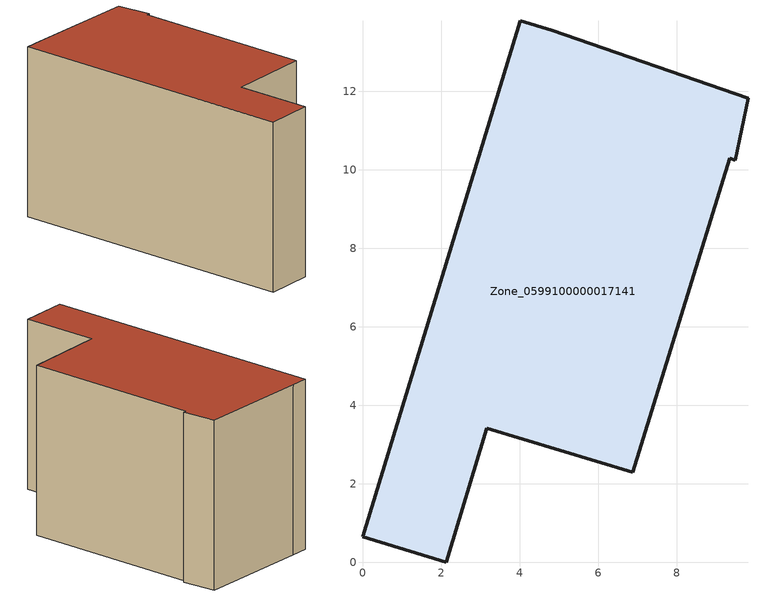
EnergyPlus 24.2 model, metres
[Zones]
Zone_0599100000017141
 floor ground (C_G): 3.17,3.42 2.13,0 0,0.66 4.02,13.8 4.81,13.55 9.82,11.81 9.49,10.24 9.35,10.29 6.88,2.3 z0
 wall outside (C_F): 4.02,13.8 0,0.66 2.13,0 3.17,3.42 6.88,2.3 9.35,10.29 9.49,10.24 9.82,11.81 4.81,13.55 4.02,13.8 z0:8.04
 roof outside (C_R): 9.82,11.81 4.81,13.55 4.02,13.8 0,0.66 2.13,0 3.17,3.42 6.88,2.3 9.35,10.29 9.49,10.24 z8.04
[BUILDING]
Pand.0599100000017141: North Axis=0; Terrain=City; Loads Convergence Tolerance Value=0.04; Temperature Convergence Tolerance Value=0.4; Solar Distribution=FullExterior; Maximum Number of Warmup Days=25; Minimum Number of Warmup Days=1
[Site:Location]
Rotterdam.The.Hague.AP_ZH_NLD Design_Conditions: Latitude=51.96; Longitude=4.45; Time Zone=1; Elevation=-4.5
[SITE:GROUNDTEMPERATURE:BUILDINGSURFACE]
18, 18, 18, 18, 18, 18, 18, 18, 18, 18, 18, 18
[MATERIAL] Thermal Absorptance=0.9; Solar Absorptance=0.7; Visible Absorptance=0.7
Name | Roughness | Thickness | Conductivity | Density | Specific Heat
G.TI.1975-1991 | MediumSmooth | 0.15 | 0.288461 | 540 | 1210
F.TI.1975-1991 | Rough | 0.3 | 0.230769 | 1920 | 840
R.TI.1975-1991 | MediumRough | 0.2 | 0.153846 | 1500 | 1000
[CONSTRUCTION]
C_G: G.TI.1975-1991
C_F: F.TI.1975-1991
C_R: R.TI.1975-1991
[ZONE]
Zone_0599100000017141: Type=1; Multiplier=1; Ceiling Height=Autocalculate; Volume=Autocalculate; Floor Area=autocalculate; Part of Total Floor Area=Yes
[ZONEINFILTRATION:DESIGNFLOWRATE]
Infil_Zone_0599100000017141: Zone or ZoneList or Space or SpaceList=Zone_0599100000017141; Schedule=AlwaysOn; Design Flow Rate Calculation Method=Flow/Area; Flow Rate per Floor Area=0.003; Constant Term Coefficient=1; Temperature Term Coefficient=0; Velocity Term Coefficient=0; Velocity Squared Term Coefficient=0
[HVACTEMPLATE:ZONE:IDEALLOADSAIRSYSTEM]
Zone_0599100000017141: Maximum Heating Supply Air Temperature=50; Minimum Cooling Supply Air Temperature=13; Maximum Heating Supply Air Humidity Ratio=0.0156; Minimum Cooling Supply Air Humidity Ratio=0.0077; Heating Limit=NoLimit; Cooling Limit=NoLimit; Dehumidification Control Type=ConstantSensibleHeatRatio; Cooling Sensible Heat Ratio=0.7; Dehumidification Setpoint=60; Humidification Control Type=None; Humidification Setpoint=30; Outdoor Air Method=None; Outdoor Air Flow Rate per Person=0.00944; Outdoor Air Flow Rate per Zone Floor Area=0; Outdoor Air Flow Rate per Zone=0; Demand Controlled Ventilation Type=None; Outdoor Air Economizer Type=NoEconomizer; Heat Recovery Type=None; Sensible Heat Recovery Effectiveness=0.7; Latent Heat Recovery Effectiveness=0.65
[ZONECONTROL:THERMOSTAT]
ThermostatControl_Zone_0599100000017141: Zone or ZoneList=Zone_0599100000017141; Control Type Schedule=DualSetpointControlType; Control 1=Thermostat_Zone_0599100000017141; Temperature Difference Between Cutout And Setpoint=0
[THERMOSTATSETPOINT:DUALSETPOINT]
Thermostat_Zone_0599100000017141: Heating Setpoint Temperature Schedule=HeatingSetpoint_Zone_0599100000017141; Cooling Setpoint Temperature Schedule=CoolingSetpoint_Zone_0599100000017141
[SCHEDULE:COMPACT]
HeatingSetpoint_Zone_0599100000017141: Through: 12/31, For: AllDays, Until: 24:00, 21
CoolingSetpoint_Zone_0599100000017141: Through: 12/31, For: AllDays, Until: 24:00, 24
DualSetpointControlType: Through: 12/31, For: AllDays, Until: 24:00, 4
AlwaysOn: Through: 12/31, For: AllDays, Until: 24:00, 1
